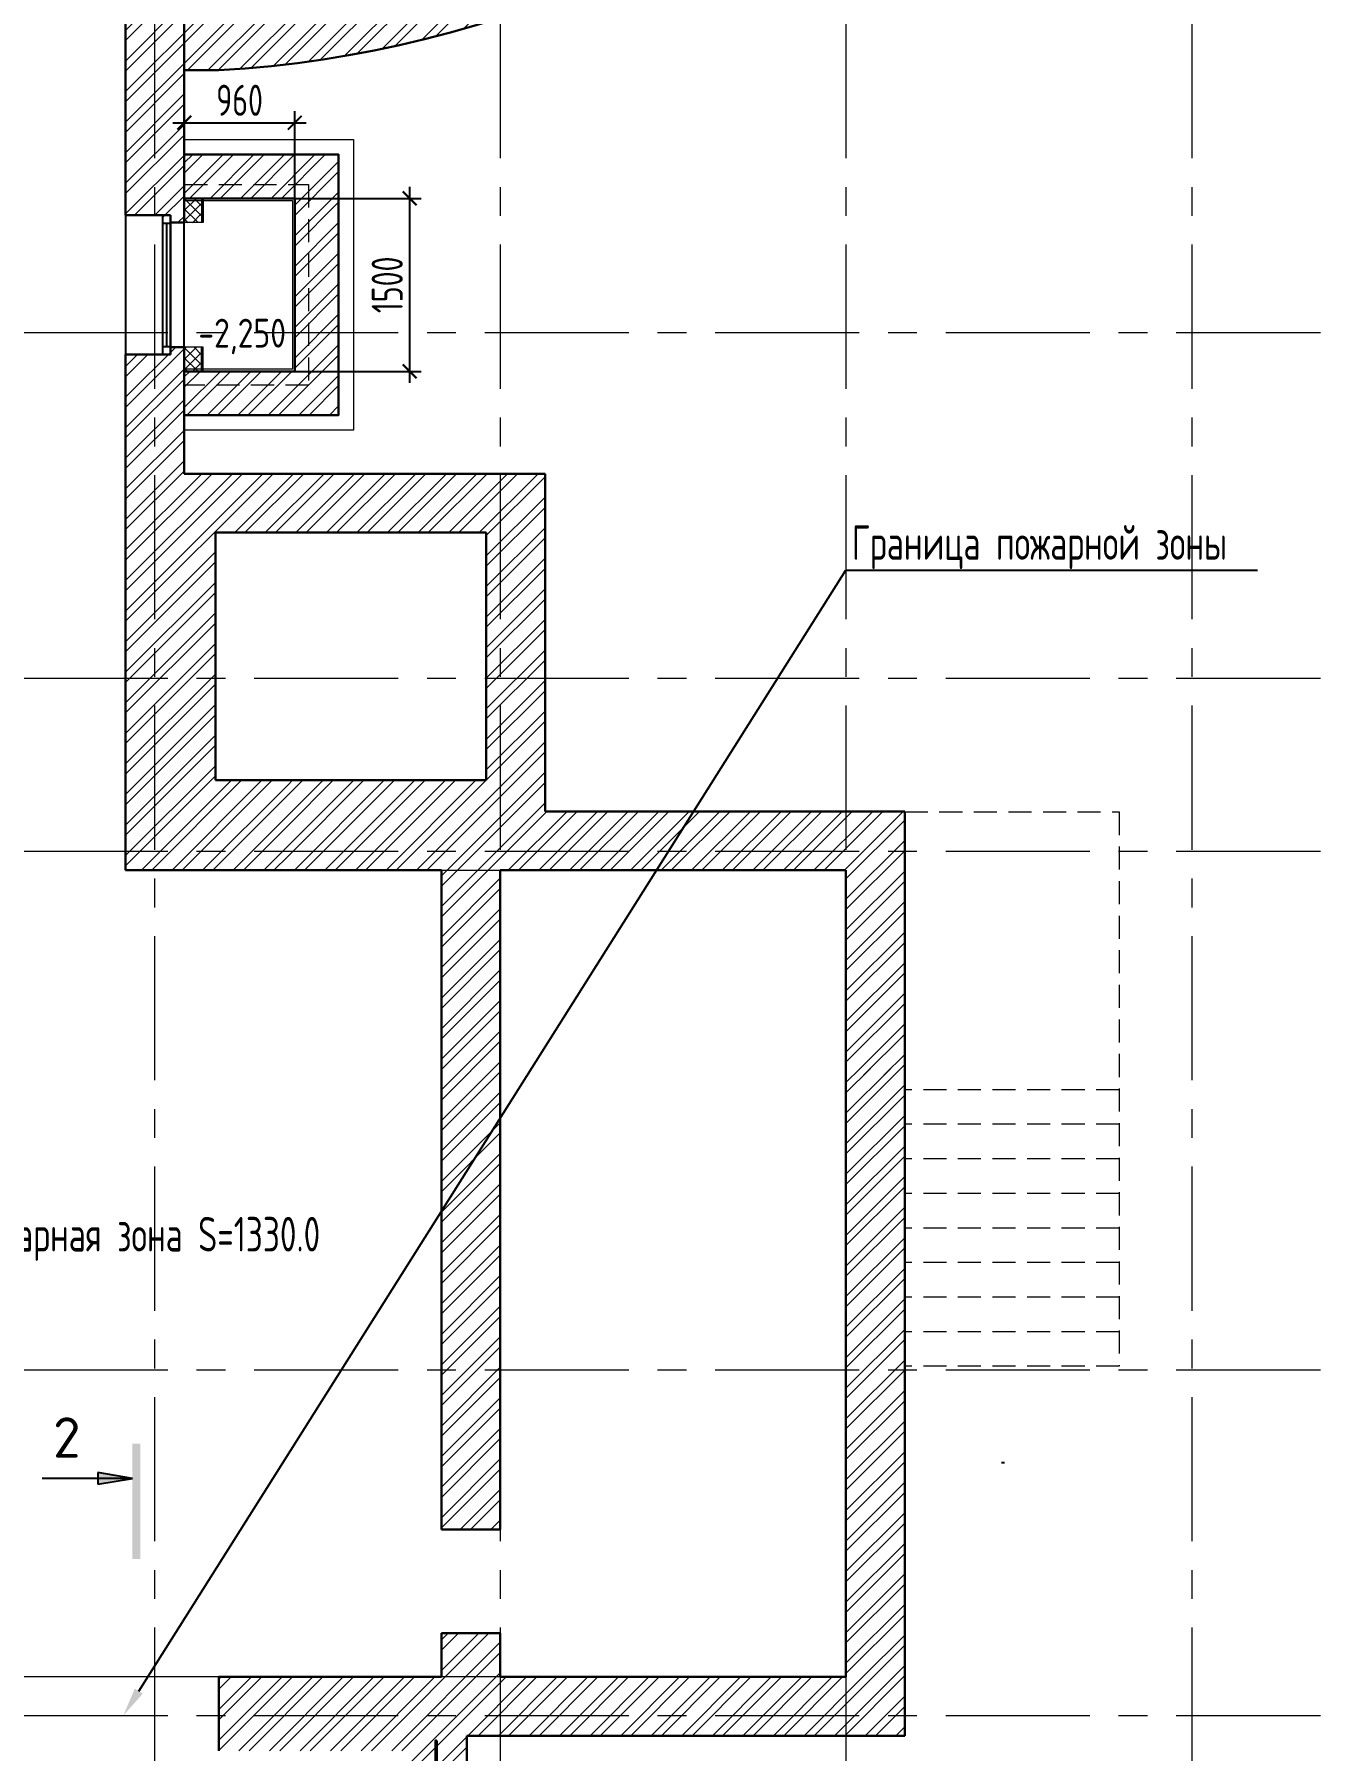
# Model space of a CAD drawing. Header units: millimetres. Extents: x -391859 to 9713180, y -178574 to 166066.
# Drawn here: x -333214 to -322053, y 91296 to 106188 of the extents above; entities that cross this region are included whole.
import ezdxf
from ezdxf import colors
from ezdxf.entities.mleader import LeaderData, LeaderLine
from ezdxf.math import Vec2, Vec3

# ---------------------------------------------------------------- set-up
doc = ezdxf.new("R2010")
doc.units = ezdxf.units.MM
doc.header["$MEASUREMENT"] = 0
doc.linetypes.add('ADSK_Штриховая_ш2 п1', pattern=[3, 2, -1])
doc.linetypes.add('CENTER', pattern=[2, 1.25, -0.25, 0.25, -0.25])
doc.layers.get('0').update_dxf_attribs({"lineweight": 9})
for name, color, linetype, lineweight in [('1 этаж тонкие линии!', 7, 'Continuous', 0), ('_АР ТЕКСТ', 7, 'Continuous', 25), ('АР штриховка стен', 7, 'Continuous', 9), ('АР_МосжилНии_Стены', 7, 'Continuous', 30), ('АР_Навесной фасад', 7, 'Continuous', 5), ('АР_Оси', 7, 'Continuous', 9), ('АР_Отметки', 7, 'Continuous', 15), ('АР_Разрезы', 7, 'Continuous', 9), ('АР_тонкая линия', 7, 'Continuous', 0), ('АР_Штриховка кирпич', 7, 'Continuous', 9), ('Граница ПБ', 7, 'Continuous', 80), ('Подвал', 7, 'Continuous', 30)]:
    doc.layers.add(name, color=color, linetype=linetype, lineweight=lineweight)
doc.layers.add('25. ЗАЛИВКА ЗОН', color=7, linetype='Continuous', lineweight=0, transparency=0.2)
doc.layers.add('АР_новое окно', color=7, linetype='Continuous')
doc.layers.add('Тонкая', color=7, linetype='Continuous')
doc.styles.add('ISOCPEUR', font='isocpeur.ttf', dxfattribs={"width": 0.7})
doc.styles.add('METRO-STYLE', font='isocpeur.ttf', dxfattribs={"width": 0.9, "oblique": 15})
doc.dimstyles.new('R_100', dxfattribs={"dimtxt": 270, "dimasz": 120, "dimexe": 100, "dimexo": 0, "dimgap": 60, "dimtad": 1, "dimdec": 0, "dimrnd": 5, "dimzin": 0, "dimdsep": 46, "dimtxsty": 'ISOCPEUR', "dimblk": 'ARCHTICK', "dimcen": 0, "dimdle": 100, "dimclrd": 256, "dimclre": 256, "dimclrt": 256, "dimadec": 0, "dimazin": 0, "dimtfac": 2, "dimtdec": 0, "dimtofl": 0, "dimtmove": 1, "dimatfit": 3, "dimfxl": 1, "dimtvp": 3, "dimtolj": 1, "dimtzin": 0, "dimarcsym": 0})
pattern_1 = [(45, (-1298418.673593336, 164822.7913692372), (-132.5825214724777, 132.5825214724777), []), (45, (-1298330.285245836, 164822.7913692372), (-132.5825214724777, 132.5825214724777), [])]

# ---------------------------------------------------------------- blocks, each defined once
blk = doc.blocks.new('*U255')
at = {"layer": 'АР_новое окно', "lineweight": 20}
for p, q in [((-2.913225216616411e-12, 1209.884958230897), (-70.00000000000293, 1209.884958230897)), ((0, -1.70530256582424e-13), (-70, -1.70530256582424e-13))]:
    blk.add_line(p, q, dxfattribs=at)
at = {"layer": 'АР_новое окно'}
for p, q in [((-70.00000000000293, 1209.884958230897), (-70, -1.70530256582424e-13)), ((-70, -1.70530256582424e-13), (-70.00000000000293, 1209.884958230897)), ((-2.913225216616411e-12, 1209.884958230897), (0, 0)), ((-2.756905814749189e-12, 1139.884958230897), (-70.00000000000276, 1139.884958230911)), ((-35.00000000000276, 1139.884958230897), (-34.99999999981099, 69.99999999999991)), ((-1.56319401867222e-13, 70.00000000001455), (-70.00000000000017, 69.99999999999983))]:
    blk.add_line(p, q, dxfattribs=at)
blk = doc.blocks.new('A$C60573c2e')
at = {"layer": 'АР_Разрезы', "ltscale": 100}
h = blk.add_hatch(color=256, dxfattribs=at)
h.dxf.hatch_style = 1
h.paths.add_polyline_path([(20809.51469834521, -37642.26813281304), (20879.51469834521, -37642.26813281304), (20879.51469834521, -36642.26813281304), (20809.51469834521, -36642.26813281304)])
h.paths.add_polyline_path([(20509.06456565682, -36992.54615576169), (20809.51469834521, -36942.26813281304), (20509.06456565682, -36942.26813281304)])
h.paths.add_polyline_path([(20509.06456565682, -36942.26813281304), (20809.51469834521, -36942.26813281304), (20509.06456565682, -36891.99010986439)])
at = {"layer": 'АР_Разрезы', "lineweight": 25, "ltscale": 100}
for p, q in [((20809.51469834521, -36942.26813281304), (20509.06456565682, -36891.99010986439)), ((20509.06456565682, -36891.99010986439), (20509.06456565682, -36992.54615576169)), ((20509.06456565682, -36992.54615576169), (20809.51469834521, -36942.26813281304))]:
    blk.add_line(p, q, dxfattribs=at)
at = {"layer": 'АР_Разрезы', "lineweight": 25, "ltscale": 100, "elevation": -1.5e-10}
blk.add_lwpolyline([(20809.51469834521, -36942.26813281304), (20025.76469834521, -36942.26813281304)], dxfattribs=at)
at = {"layer": 'АР_Разрезы', "lineweight": 25, "ltscale": 100, "insert": (20359.51469834521, -36412.6741586139), "char_height": 350, "width": 583.3333333333333, "attachment_point": 3, "style": 'METRO-STYLE'}
blk.add_mtext('{\\Q0;\\W1;2}', dxfattribs=at)
blk = doc.blocks.new('_DotSmall')
at = {"color": 0, "linetype": 'ByBlock', "const_width": 0.5}
blk.add_lwpolyline([(-0.0625, 0, 1), (0.0625, 0, 1)], format="xyb", close=True, dxfattribs=at)
blk = doc.blocks.new('_ArchTick')
at = {"color": 0, "linetype": 'ByBlock', "const_width": 0.15}
blk.add_lwpolyline([(-0.5, -0.5), (0.5, 0.5)], dxfattribs=at)
blk = doc.blocks.new('*D1516')
at = {"layer": 'Подвал', "lineweight": -2, "ltscale": 500, "transparency": 16777216}
for p, q in [((-331912.1922958227, 104885.0386201803), (-331912.1922958227, 105521.048622136)), ((-330953.7940053328, 104399.6935999754), (-330953.7940053328, 105521.048622136)), ((-332012.1922958227, 105421.048622136), (-330853.7940053328, 105421.048622136))]:
    blk.add_line(p, q, dxfattribs=at)
at = {"layer": 'Подвал', "lineweight": -2, "ltscale": 500, "transparency": 16777216, "xscale": 120, "yscale": 120, "zscale": 120, "rotation": 180}
blk.add_blockref('_ArchTick', (-331912.1922958227, 105421.048622136), dxfattribs=at)
at = {"layer": 'Подвал', "lineweight": -2, "ltscale": 500, "transparency": 16777216, "xscale": 120, "yscale": 120, "zscale": 120}
blk.add_blockref('_ArchTick', (-330953.7940053328, 105421.048622136), dxfattribs=at)
at = {"layer": 'Подвал', "lineweight": 13, "ltscale": 500, "transparency": 16777216, "insert": (-331432.9931505778, 105616.048622136), "char_height": 270, "attachment_point": 5, "style": 'ISOCPEUR'}
blk.add_mtext('\\A1;960', dxfattribs=at)
blk = doc.blocks.new('*D1518')
at = {"layer": 'Подвал', "lineweight": -2, "ltscale": 500, "transparency": 16777216}
for p, q in [((-329956.6006594418, 103163.824329405), (-329956.6006594418, 104865.0386201804)), ((-330953.7940053329, 104765.0386201804), (-329856.6006594418, 104765.0386201804)), ((-330953.7940053329, 103263.824329405), (-329856.6006594418, 103263.824329405))]:
    blk.add_line(p, q, dxfattribs=at)
at = {"layer": 'Подвал', "lineweight": -2, "ltscale": 500, "transparency": 16777216, "xscale": 120, "yscale": 120, "zscale": 120}
for p, rotation in [((-329956.6006594418, 104765.0386201804), 90), ((-329956.6006594418, 103263.824329405), 270)]:
    blk.add_blockref('_ArchTick', p, dxfattribs=dict(at, rotation=rotation))
at = {"layer": 'Подвал', "lineweight": 13, "ltscale": 500, "transparency": 16777216, "insert": (-330151.6006594417, 104014.4314747928), "char_height": 270, "attachment_point": 5, "rotation": 90, "style": 'ISOCPEUR'}
blk.add_mtext('\\A1;1500', dxfattribs=at)
blk = doc.blocks.new('A$C3366e2cd')
at = {"layer": '25. ЗАЛИВКА ЗОН', "lineweight": 13, "ltscale": 500}
for points in [[(0, 1501.214290775359), (-163.9216612993623, 1501.214290775359), (-163.9216612993623, 1291.004384935979), (0, 1291.004384935979)], [(0, 1501.214290775359), (-150.5429532021517, 1501.214290775359), (-150.5429532021517, 1291.004384935979), (0, 1291.004384935979)], [(0, 0), (-163.9216612993623, 0), (-163.9216612993623, 210.2099058393796), (0, 210.2099058393796)], [(0, 0), (-150.5429532021517, 0), (-150.5429532021517, 210.2099058393796), (0, 210.2099058393796)]]:
    blk.add_lwpolyline(points, close=True, dxfattribs=at)
blk = doc.blocks.new('A$C997e44c0')
at = {"layer": '1 этаж тонкие линии!', "ltscale": 100, "transparency": 33554559}
h = blk.add_hatch(dxfattribs=at)
h.set_pattern_fill('ANSI37', scale=500, style=0)
h.set_pattern_definition([(45, (297279.5711264503, -127860.6824583526), (-44.19417382415922, 44.19417382415922), []), (135, (297279.5711264503, -127860.6824583526), (-44.19417382415922, -44.19417382415921), [])])
h.paths.add_polyline_path([(210.2099058394087, 150.5429532021517), (212.5, 2.91038304567337e-11), (-5.820766091346741e-11, -2.91038304567337e-11), (0, 150.5429532021517)])
h = blk.add_hatch(dxfattribs=at)
h.set_pattern_fill('ANSI37', scale=500, style=0)
h.set_pattern_definition([(45, (298572.0711264503, -127860.6824583526), (-44.19417382415922, 44.19417382415922), []), (135, (298572.0711264503, -127860.6824583526), (-44.19417382415922, -44.19417382415921), [])])
h.paths.add_polyline_path([(1502.709905839409, 150.5429532021226), (1505, 0), (1292.499999999942, -5.820766091346741e-11), (1292.5, 150.5429532021226)])
at = {"layer": 'АР_Навесной фасад', "ltscale": 100, "rotation": 270}
blk.add_blockref('A$C3366e2cd', (0, 0), dxfattribs=at)
blk = doc.blocks.new('A$Cfe2d089a')
at = {"layer": '25. ЗАЛИВКА ЗОН', "lineweight": 13, "ltscale": 500, "rotation": 270}
blk.add_blockref('A$C997e44c0', (-24907.66199345404, -18794.90460238035), dxfattribs=at)

msp = doc.modelspace()

# ---------------------------------------------------------------- hatches: boundary and pattern name
at = {"layer": 'АР_Штриховка кирпич', "ltscale": 100}
h = msp.add_hatch(dxfattribs=at)
h.set_pattern_fill('ANSI32', color=256, scale=500)
h.set_pattern_definition(pattern_1)
h.paths.add_polyline_path([(-328782.1922958228, 102375.6824583525), (-329292.1922958228, 101865.6824583525), (-329292.1922958228, 99715.68245835253), (-331012.0361820102, 99715.68245835253), (-331012.0361820101, 98935.68245835259), (-329682.0012375686, 98935.68245835253), (-329682.0012375687, 93215.35490996396), (-329172.0711264507, 93215.35490996396), (-329172.0711264506, 98935.68245835247), (-326172.0711264504, 98935.68245835253), (-326172.0361820101, 97157.1086185961), (-325662.0361820112, 97157.1086185961), (-325662.036182011, 99445.8378912746), (-328782.1922958228, 99445.68245835253)])
h.paths.add_polyline_path([(-329172.0711264506, 106811.5015921848), (-329172.0711264506, 106600.6824583525), (-329460.5545658352, 106575.5444848357), (-329502.718766466, 106702.0333479182)], flags=16)
h.paths.add_polyline_path([(-329123.7855920562, 106828.3533511282), (-329039.4553213065, 106575.370016665), (-329172.0711264506, 106600.6824583525), (-329172.0711264506, 106811.5015921848)], flags=16)
h.paths.add_polyline_path([(-329172.0711264505, 106389.8633245202), (-329377.8847872713, 106322.0236910044), (-329462.2150580211, 106575.0070254675), (-329172.0711264505, 106600.6824583525)], flags=16)
h.paths.add_polyline_path([(-329172.0711264506, 106389.8633245203), (-329172.0711264506, 106600.6824583525), (-329041.1158134926, 106574.8325572968), (-328998.9516128617, 106448.3436942143)], flags=16)
h.paths.add_polyline_path([(-332101.1061155543, 104554.3739539081), (-331912.1922958226, 104554.3739539081), (-331912.1922958226, 103474.4889956772), (-332101.1061155543, 103474.4889956772)], flags=17)
edge = h.paths.add_edge_path()
edge.add_line((-332422.192295823, 104619.3739539081), (-332101.1061155544, 104619.3739539081))
edge.add_line((-332101.1061155544, 104619.3739539081), (-332101.1061155543, 103409.4889956772))
edge.add_line((-332101.1061155543, 103409.4889956772), (-332422.1922958228, 103409.4889956772))
edge.add_line((-332422.1922958228, 103409.4889956772), (-332422.1922958227, 98935.4897598165))
edge.add_line((-332422.1922958227, 98935.4897598165), (-331011.9628120004, 98935.71915412537))
edge.add_line((-331011.9628120004, 98935.71915412537), (-331012.1095520199, 99715.64576257975))
edge.add_line((-331012.1095520199, 99715.64576257975), (-331642.1922958228, 99715.56315136206))
edge.add_line((-331642.1922958228, 99715.56315136206), (-331642.1922958228, 101865.6824583525))
edge.add_line((-331642.1922958228, 101865.6824583525), (-329292.1922958228, 101865.6824583525))
edge.add_line((-329292.1922958228, 101865.6824583525), (-328782.1922958228, 102375.6824583525))
edge.add_line((-328782.1922958228, 102375.6824583525), (-331911.7639104379, 102375.6824583525))
edge.add_line((-331911.7639104379, 102375.6824583525), (-331912.1922958228, 105875.9435017856))
edge.add_line((-331912.1922958228, 105875.9435017856), (-331612.1922957873, 105875.9435017877))
edge.add_arc((-332173.8220975736, 115605.6691985811), 9745.92171983219, 273.3036233390724, 293.0807652531338)
edge.add_arc((-332173.8220975742, 115605.6691985818), 9745.92171983306, 293.0807652531357, 323.7250383778538)
edge.add_line((-324316.7875196856, 109839.3880910588), (-324909.4967909608, 109893.3890281035))
edge.add_arc((-332221.3052866729, 115664.1989910304), 9314.761999438475, 273.74937375992903, 321.7179014208314, ccw=False)
edge.add_line((-331612.1922958228, 106369.3739539164), (-331912.1922956888, 106369.373953908))
edge.add_line((-331912.1922956888, 106369.373953908), (-331912.1922958228, 106600.6824583525))
edge.add_line((-331912.1922958228, 106600.6824583525), (-332422.192295823, 106600.6824583525))
edge.add_line((-332422.192295823, 106600.6824583525), (-332422.192295823, 104619.3739539081))
h = msp.add_hatch(dxfattribs=at)
h.set_pattern_fill('ANSI32', color=256, scale=500)
h.set_pattern_definition([(45, (0, -7.5), (-132.5825214724777, 132.5825214724777), []), (45, (88.38834750000001, -7.5), (-132.5825214724777, 132.5825214724777), [])])
h.paths.add_polyline_path([(-330953.7940053328, 103263.824329405), (-330953.7940053328, 104765.0386201803), (-331912.1922958226, 104765.0386201803), (-331912.1922958226, 105145.0386201803), (-330573.7940053328, 105145.0386201803), (-330573.7940053328, 102883.824329405), (-331912.1922958226, 102883.824329405), (-331912.1922958226, 103263.824329405)])
h = msp.add_hatch(dxfattribs=at)
h.set_pattern_fill('ANSI32', color=256, scale=500)
h.set_pattern_definition(pattern_1)
h.paths.add_polyline_path([(-325662.0371828545, 97215.68245835253), (-326172.0711264502, 97215.68245835253), (-326172.0711264506, 91935.68245835259), (-325662.0371828547, 91935.68245835253)])
h = msp.add_hatch(dxfattribs=at)
h.set_pattern_fill('ANSI32', color=256, scale=500)
h.set_pattern_definition(pattern_1)
h.paths.add_polyline_path([(-329581.1061155544, 89825.7975001217), (-329581.5529442979, 89825.7975001217)])
h.paths.add_polyline_path([(-329581.1061155543, 89899.99999999999), (-329462.1922958228, 89900.00000000001), (-329462.1922958228, 91425.682458353), (-325662.0361820102, 91425.68245835227), (-325662.0361820102, 91935.68245835265), (-326172.0711264504, 91935.68245835215), (-329171.9935213138, 91935.68245835294), (-329172.0924567987, 92315.33758190722), (-329681.9799072215, 92315.33758190722), (-329682.0361820102, 91935.68245835236), (-331612.0361820102, 91935.68245835265), (-331612.0361820102, 91295.68245835265), (-329972.1922958229, 91295.68245835241), (-329972.192295823, 89830.49999999999), (-329651.1061155543, 89830.50000000001)])

# ---------------------------------------------------------------- linework, layer by layer
at = {"layer": '_АР ТЕКСТ', "color": 242, "linetype": 'ByBlock', "lineweight": -2, "true_color": 0xcd2027}
msp.add_line((-324821.5417575752, 93796.76668123342), (-324795.5346318437, 93796.76668123342), dxfattribs=at)
at = {"layer": 'АР штриховка стен', "color": 1, "ltscale": 100}
for p, q in [((-332422.1922958228, 103281.238003124), (-332422.1922958228, 98935.68245835253)), ((-332422.1922958228, 98935.68245835253), (-331612.0361820102, 98935.68245835253))]:
    msp.add_line(p, q, dxfattribs=at)
at = {"layer": 'АР_МосжилНии_Стены', "ltscale": 100}
for p, q in [((-332422.1922958228, 104619.3739539081), (-332422.1922958228, 106600.6824583525)), ((-331912.1922958227, 104554.3739539081), (-331912.1922958228, 106600.6824583525)), ((-332031.1061155545, 104619.3739539081), (-332422.1922958228, 104619.3739539081)), ((-332031.1061155545, 104619.3739539081), (-332031.1061155545, 104554.3739539081)), ((-332031.1061155545, 104554.3739539081), (-331912.1922958227, 104554.3739539081)), ((-332422.1922958228, 98935.68245835259), (-332422.1922958228, 103409.4889956772)), ((-332031.1061155543, 103409.4889956772), (-332422.1922958227, 103409.4889956772)), ((-332031.1061155543, 103474.4889956772), (-332031.1061155543, 103409.4889956772)), ((-332031.1061155545, 103474.4889956772), (-331912.1922958227, 103474.4889956772)), ((-331912.1922958228, 102375.6824583525), (-331912.1922958227, 103474.4889956772)), ((-328782.1922958228, 102375.6824583525), (-331912.1922958228, 102375.6824583525)), ((-328782.1922958228, 99445.68245835253), (-328782.1922958228, 102375.6824583525)), ((-331642.1922958228, 99715.68245835253), (-331642.1922958228, 101865.6824583525)), ((-329292.1922958228, 101865.6824583525), (-331642.1922958228, 101865.6824583525)), ((-329292.1922958228, 99715.68245835253), (-329292.1922958228, 101865.6824583525)), ((-329901.0361820101, 99715.68245835253), (-331642.1922958228, 99715.68245835253)), ((-329292.1922958228, 99715.68245835253), (-329912.0361820102, 99715.68245835253)), ((-328782.1922958228, 99445.68245835253), (-325662.0361820101, 99445.68245835253)), ((-325662.0361820101, 97065.59290120576), (-325662.0361820101, 99445.68245835253)), ((-329912.0361820101, 98935.68245835253), (-332422.1922958228, 98935.68245835253)), ((-329912.0361820101, 98935.68245835253), (-329682.0012375686, 98935.68245835253)), ((-329172.0711264506, 98935.68245835253), (-326172.0361820101, 98935.68245835253)), ((-326172.0361820101, 97065.59290120576), (-326172.0361820101, 98935.68245835253)), ((-326172.0711264504, 91935.68245835256), (-326172.0361820101, 97215.68245835253)), ((-325662.0361820101, 91425.68245835253), (-325662.0361820101, 97215.68245835253)), ((-329682.0012375686, 93215.35490996396), (-329172.0012375686, 93215.35490996396)), ((-329682.0361820101, 92315.33758190722), (-329172.0361820101, 92315.33758190722)), ((-329682.0361820102, 91935.68245835253), (-329682.0361820101, 92315.33758190722)), ((-329172.0361820102, 91935.68245835253), (-329172.0361820101, 92315.33758190722)), ((-331612.0361820103, 91935.6824583525), (-329682.0361820102, 91935.6824583525)), ((-331612.0361820103, 91935.68245835259), (-331612.0361820102, 91295.68245835259)), ((-329172.0361820102, 91935.68245835253), (-326172.0361820102, 91935.68245835256)), ((-329462.1922958228, 89760.79750012167), (-329462.1922958228, 91425.68245835253)), ((-329462.1922958228, 91425.6824583525), (-325662.0361820102, 91425.68245835253))]:
    msp.add_line(p, q, dxfattribs=at)
for points in [[(-331612.1922958228, 105875.9435017856), (-331912.1922958228, 105875.9435017856)], [(-329682.0012375686, 93215.35490996396), (-329682.0012375686, 98935.68245835253)], [(-329172.0711264506, 93215.35490996396), (-329172.0711264506, 98935.68245835253)]]:
    msp.add_lwpolyline(points, dxfattribs=at)
msp.add_arc((-332173.8220975735, 115605.6691985808), 9745.921719831898, 273.3036233407794, 355.9107374146807, dxfattribs=at)
at = {"layer": 'АР_новое окно'}
for p, q in [((-332422.1922958228, 104619.3739539081), (-332422.1922958227, 103409.4889956772)), ((-331912.1922958227, 103474.4889956772), (-331912.1922958227, 104554.3739539081))]:
    msp.add_line(p, q, dxfattribs=at)
at = {"layer": 'АР_Оси', "linetype": 'CENTER', "ltscale": 1000}
for p, q in [((-332172.0711264507, 134363.1513644527), (-332172.0711264507, 78630.80280076223)), ((-329172.0711264506, 134363.1513644526), (-329172.0711264506, 78630.80280076223)), ((-326172.0711264504, 134363.1513644527), (-326172.0711264504, 78630.80280076223)), ((-323172.0711264503, 134363.1513644526), (-323172.0711264503, 78630.80280076223)), ((-359305.7650579242, 103600.6824583525), (-276127.363003205, 103600.6824583525)), ((-359305.7650579242, 100600.6824583525), (-276127.363003205, 100600.6824583525)), ((-359305.7650579242, 99100.68245835253), (-276127.363003205, 99100.68245835247)), ((-359305.7650579242, 94600.68245835253), (-276127.363003205, 94600.68245835247)), ((-359305.7650579242, 91600.68245835253), (-276127.363003205, 91600.68245835247))]:
    msp.add_line(p, q, dxfattribs=at)
at = {"layer": 'АР_тонкая линия', "linetype": 'ADSK_Штриховая_ш2 п1', "ltscale": 100}
for p, q in [((-325662.0361820101, 99440.62295377291), (-323800.2200961895, 99440.62295326231)), ((-323800.2200961895, 99440.62291265036), (-323800.221097033, 94630.74551227027)), ((-323800.2205976389, 97030.74555339217), (-325662.0361820101, 97030.74555339217)), ((-323800.2206600631, 96730.74555339212), (-325662.0371828546, 96730.74555339212)), ((-323800.2207224874, 96430.74555339212), (-325662.0371828546, 96430.74555339212)), ((-323800.2207849117, 96130.74555339212), (-325662.0371828546, 96130.74555339212)), ((-323800.2208473359, 95830.74555339212), (-325662.0371828546, 95830.74555339212)), ((-323800.2209097602, 95530.74555339212), (-325662.0371828546, 95530.74555339212)), ((-323800.2209721844, 95230.74555339212), (-325662.0371828546, 95230.74555339212)), ((-323800.2210346087, 94930.74555339212), (-325662.0371828546, 94930.74555339212)), ((-323800.2210970329, 94630.74555516151), (-325662.0371828546, 94630.74555339212))]:
    msp.add_line(p, q, dxfattribs=at)
msp.add_lwpolyline([(-331912.1922958226, 104885.0386201803), (-330833.7940053328, 104885.0386201803), (-330833.7940053328, 103143.824329405), (-331912.1922958226, 103143.824329405)], dxfattribs=at)
at = {"layer": 'Граница ПБ', "lineweight": 50, "ltscale": 100}
msp.add_lwpolyline([(-329727.3802442502, 91379.36147489848), (-329727.3802442502, 91379.36147489848), (-329665.3421337784, 82685.68245835252), (-341172.0711264507, 82685.68245835253)], dxfattribs=at)
at = {"layer": 'Подвал', "lineweight": 13, "ltscale": 500}
msp.add_lwpolyline([(-332422.1922958228, 106369.373953908), (-332422.1922958228, 98935.68245835253), (-326172.0711264504, 98935.68245835253), (-326172.0361820102, 91935.68245835256), (-335636.197479679, 91935.25472719927), (-335546.2652861349, 83230.61070992166), (-340723.158902004, 83231.0384410749), (-340492.0095184791, 82685.68245835252), (-346852.1922958228, 82685.68245835252), (-346852.1922958229, 106850.6824583525)], dxfattribs=at)
at = {"layer": 'Подвал', "lineweight": 18, "ltscale": 100}
for points in [[(-331912.1922958226, 105275.0386201803), (-330443.7940053328, 105275.0386201803), (-330443.7940053328, 102753.824329405), (-331912.1922958226, 102753.824329405)], [(-331912.1922958226, 104745.0386201803), (-330973.7940053328, 104745.0386201803), (-330973.7940053328, 103283.824329405), (-331912.1922958226, 103283.824329405)]]:
    msp.add_lwpolyline(points, dxfattribs=at)
at = {"layer": 'Подвал', "ltscale": 100}
for points in [[(-331912.1922958226, 105145.0386201803), (-330573.7940053328, 105145.0386201803), (-330573.7940053328, 102883.824329405), (-331912.1922958226, 102883.824329405)], [(-331912.1922958226, 104765.0386201803), (-330953.7940053328, 104765.0386201803), (-330953.7940053328, 103263.824329405), (-331912.1922958226, 103263.824329405)]]:
    msp.add_lwpolyline(points, dxfattribs=at)

# ---------------------------------------------------------------- block references
at = {"layer": '25. ЗАЛИВКА ЗОН', "lineweight": 13, "ltscale": 500}
msp.add_blockref('A$Cfe2d089a', (-307005.224377411, 123559.9432225607), dxfattribs=at)
at = {"layer": '25. ЗАЛИВКА ЗОН', "lineweight": 13, "ltscale": 500, "rotation": 180}
msp.add_blockref('A$C3366e2cd', (-331912.1922958227, 104765.0386201803), dxfattribs=at)
at = {"layer": 'АР_новое окно', "xscale": -1}
msp.add_blockref('*U255', (-332101.1061155543, 103409.4889956772), dxfattribs=at)
at = {"layer": 'Тонкая', "color": 31, "ltscale": 100, "true_color": 0xfecc66}
for p in [(-353172.0711264506, 130600.6824583525), (-353172.0711264506, 130600.6824583526)]:
    msp.add_blockref('A$C60573c2e', p, dxfattribs=at)

# ---------------------------------------------------------------- texts
at = {"layer": '_АР ТЕКСТ', "color": 18, "true_color": 0x000000, "insert": (-333866.6056490922, 95926.84222437232), "char_height": 300, "width": 4200.765449900452, "attachment_point": 1, "style": 'ISOCPEUR'}
msp.add_mtext('Пожарная зона S=1330.0', dxfattribs=at)

# ---------------------------------------------------------------- dimensions: what is measured, and where the dimension line sits
at = {"layer": 'Подвал', "lineweight": 13, "ltscale": 500}
dim = msp.add_linear_dim(base=(-330953.7940053328, 105421.048622136), p1=(-331912.1922958227, 104885.0386201803), p2=(-330953.7940053328, 104399.6935999754), dimstyle='R_100', override={"dimpost": '\\X', "dimfxl": 2.5, "dimarcsym": 2}, dxfattribs=at)
dim.commit()
dim.dimension.update_dxf_attribs({"geometry": '*D1516', "text_midpoint": (-331432.9931505778, 105616.048622136)})
dim = msp.add_linear_dim(base=(-329956.6006594418, 104765.0386201804), p1=(-330953.7940053328, 103263.824329405), p2=(-330953.7940053328, 104765.0386201803), angle=90, dimstyle='R_100', override={"dimpost": '\\X', "dimfxl": 2.5, "dimarcsym": 2}, dxfattribs=at)
dim.commit()
dim.dimension.update_dxf_attribs({"geometry": '*D1518', "text_midpoint": (-330151.6006594417, 104014.4314747928)})

# ---------------------------------------------------------------- leaders
at = {"layer": '_АР ТЕКСТ', "color": 18, "true_color": 0x000000}
ml = msp.add_multileader_mtext('Standard', dxfattribs=at)
ml.set_content('Граница пожарной зоны', color=(0, 0, 0), style='ISOCPEUR')
ml.set_leader_properties()
ml.build(insert=Vec2(0, 0))
ml.multileader.update_dxf_attribs({"text_left_attachment_type": 6, "text_right_attachment_type": 6, "dogleg_length": 100, "arrow_head_size": 250})
ctx = ml.context
ctx.base_point, ctx.char_height, ctx.arrow_head_size, ctx.landing_gap_size, ctx.plane_origin = Vec3(-326146.0640007189, 101538.6614347687), 300, 250, 25, Vec3(-322494.3204891266, 96674.86087324668)
ctx.left_attachment, ctx.right_attachment = 6, 6
notes = []
notes.append((ctx, [(0, (1, 1, 0), (-326172.0711264504, 101538.6614347687), (1, 0), 26.00712573155761, [(2, [(-332441.0344957468, 91600.68245835252)], 0, [])])]))
ctx.mtext.insert, ctx.mtext.width, ctx.mtext.flow_direction = Vec3(-326121.0640007189, 101928.6614347687), 4001.986589673247, 5
at = {"layer": 'АР_Отметки'}
ml = msp.add_multileader_mtext('Standard', dxfattribs=at)
ml.set_content('{\\W0.8;-2,250}', color=256, style='ISOCPEUR')
ml.set_leader_properties(color=256, linetype='Continuous', lineweight=-1)
ml.set_arrow_properties(name='DOTSMALL')
ml.build(insert=Vec2(0, 0))
ml.multileader.update_dxf_attribs({"has_text_frame": 1, "text_left_attachment_type": 4, "text_right_attachment_type": 4, "dogleg_length": 100, "arrow_head_size": 180})
ctx = ml.context
ctx.base_point, ctx.char_height, ctx.arrow_head_size, ctx.landing_gap_size, ctx.plane_origin = Vec3(-335903.2474202309, 116985.8569053825, 1.149675994230903e-08), 250, 180, 50, Vec3(-337173.9636271417, 115928.762695511, 1.149675994230903e-08)
ctx.left_attachment, ctx.right_attachment = 4, 4
notes.append((ctx, [(0, (0, 0, 0), (0, 0), (1, 0), 1, [])]))
ctx.mtext.insert, ctx.mtext.width, ctx.mtext.defined_height, ctx.mtext.line_spacing_style, ctx.mtext.flow_direction = Vec3(-335853.2474202309, 117319.1902387158, 1.149675994230903e-08), 769.9889591111103, 343.8884462512117, 2, 5
ml = msp.add_multileader_mtext('Standard', dxfattribs=at)
ml.set_content('{\\W0.8;-2,250}', color=256, style='ISOCPEUR')
ml.set_leader_properties(color=256, linetype='Continuous', lineweight=-1)
ml.set_arrow_properties(name='DOTSMALL')
ml.build(insert=Vec2(0, 0))
ml.multileader.update_dxf_attribs({"has_text_frame": 1, "text_left_attachment_type": 4, "text_right_attachment_type": 4, "dogleg_length": 100, "arrow_head_size": 180})
ctx = ml.context
ctx.base_point, ctx.char_height, ctx.arrow_head_size, ctx.landing_gap_size, ctx.plane_origin = Vec3(-331840.154250443, 103386.8794423229), 250, 180, 50, Vec3(-332043.5857456718, 102108.7601372747)
ctx.left_attachment, ctx.right_attachment = 4, 4
notes.append((ctx, [(0, (0, 0, 0), (0, 0), (1, 0), 1, [])]))
ctx.mtext.insert, ctx.mtext.width, ctx.mtext.defined_height, ctx.mtext.line_spacing_style, ctx.mtext.flow_direction = Vec3(-331790.154250443, 103720.2127756562), 769.9889591111103, 343.8884462512117, 2, 5
ml = msp.add_multileader_mtext('Standard', dxfattribs=at)
ml.set_content('{\\W0.8;-2,500}', color=256, style='ISOCPEUR')
ml.set_leader_properties(color=256, linetype='Continuous', lineweight=-1)
ml.set_arrow_properties(name='DOTSMALL')
ml.build(insert=Vec2(0, 0))
ml.multileader.update_dxf_attribs({"has_text_frame": 1, "text_left_attachment_type": 4, "text_right_attachment_type": 4, "dogleg_length": 100, "arrow_head_size": 180})
ctx = ml.context
ctx.base_point, ctx.char_height, ctx.arrow_head_size, ctx.landing_gap_size, ctx.plane_origin = Vec3(-348917.0973499473, 102167.798962847), 250, 180, 50, Vec3(-348638.5747472714, 101601.2820660508)
ctx.left_attachment, ctx.right_attachment = 4, 4
notes.append((ctx, [(0, (0, 0, 0), (0, 0), (1, 0), 1, [])]))
ctx.mtext.insert, ctx.mtext.width, ctx.mtext.line_spacing_style, ctx.mtext.flow_direction = Vec3(-348867.0973499473, 102501.1322961804), 749.6898238170077, 2, 5
ml = msp.add_multileader_mtext('Standard', dxfattribs=at)
ml.set_content('{\\W0.8;-2,400}', color=256, style='ISOCPEUR')
ml.set_leader_properties(color=256, linetype='Continuous', lineweight=-1)
ml.set_arrow_properties(name='DOTSMALL')
ml.build(insert=Vec2(0, 0))
ml.multileader.update_dxf_attribs({"has_text_frame": 1, "text_left_attachment_type": 4, "text_right_attachment_type": 4, "dogleg_length": 100, "arrow_head_size": 180})
ctx = ml.context
ctx.base_point, ctx.char_height, ctx.arrow_head_size, ctx.landing_gap_size, ctx.plane_origin = Vec3(-345559.5692911246, 101933.599752096), 250, 180, 50, Vec3(-345640.9627409738, 100655.4804470478)
ctx.left_attachment, ctx.right_attachment = 4, 4
notes.append((ctx, [(0, (0, 0, 0), (0, 0), (1, 0), 1, [])]))
ctx.mtext.insert, ctx.mtext.width, ctx.mtext.defined_height, ctx.mtext.line_spacing_style, ctx.mtext.flow_direction = Vec3(-345509.5692911246, 102266.9330854293), 769.9889591111103, 343.8884462512117, 2, 5
ml = msp.add_multileader_mtext('Standard', dxfattribs=at)
ml.set_content('{\\W0.8;-2,550}', color=256, style='ISOCPEUR')
ml.set_leader_properties(color=256, linetype='Continuous', lineweight=-1)
ml.set_arrow_properties(name='DOTSMALL')
ml.build(insert=Vec2(0, 0))
ml.multileader.update_dxf_attribs({"has_text_frame": 1, "text_left_attachment_type": 4, "text_right_attachment_type": 4, "dogleg_length": 100, "arrow_head_size": 180})
ctx = ml.context
ctx.base_point, ctx.char_height, ctx.arrow_head_size, ctx.landing_gap_size, ctx.plane_origin = Vec3(-342033.254316736, 92368.05205376538), 250, 180, 50, Vec3(-342114.6477665852, 91100.4878616351)
ctx.left_attachment, ctx.right_attachment = 4, 4
notes.append((ctx, [(0, (0, 0, 0), (0, 0), (1, 0), 1, [])]))
ctx.mtext.insert, ctx.mtext.width, ctx.mtext.line_spacing_style, ctx.mtext.flow_direction = Vec3(-341983.254316736, 92701.38538709871), 852.6970314602484, 2, 5
for ctx, leaders in notes:
    for number, flags, end, landing, length, lines in leaders:
        leader = LeaderData()
        leader.index, (leader.has_last_leader_line, leader.has_dogleg_vector, leader.attachment_direction) = number, flags
        leader.last_leader_point, leader.dogleg_vector, leader.dogleg_length = Vec3(end), Vec3(landing), length
        for number, points, colour, breaks in lines:
            line = LeaderLine()
            line.index, line.vertices, line.color, line.breaks = number, Vec3.list(points), colors.encode_raw_color(colour), breaks
            leader.lines.append(line)
        ctx.leaders.append(leader)

doc.saveas('drawing.dxf')
